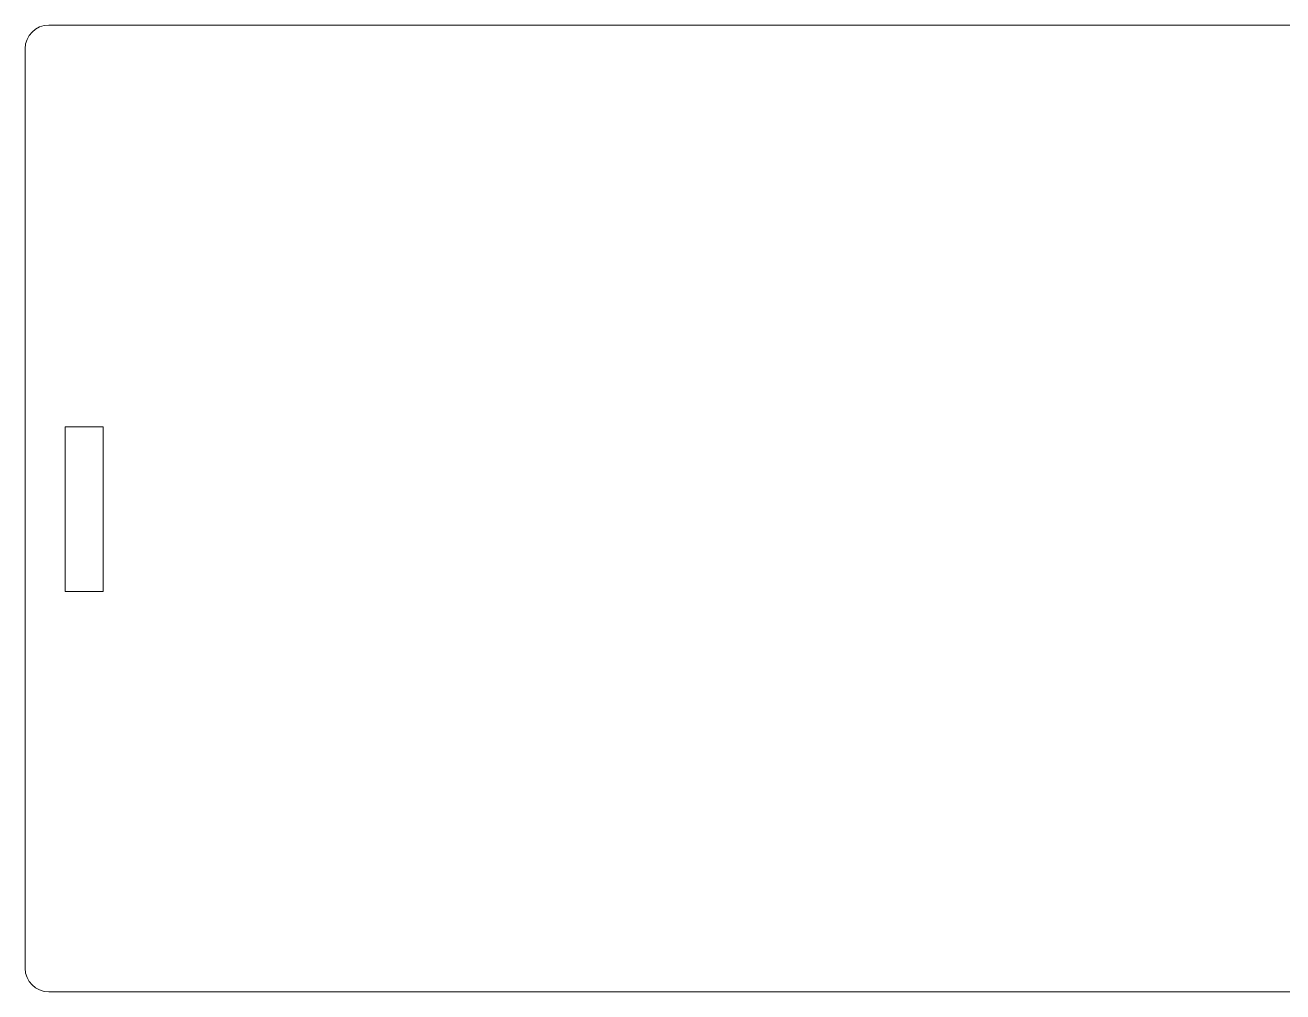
# Model space of a CAD drawing. Header units: millimetres. Extents: x -193 to 194, y -148 to 156.
# Drawn here: x -134.8 to 63.5, y 3.3 to 155.7 of the extents above; entities that cross this region are included whole.
import ezdxf

# ---------------------------------------------------------------- set-up
doc = ezdxf.new("R2010")
doc.units = ezdxf.units.MM
doc.header["$MEASUREMENT"] = 0
doc.layers.add('Camada 1', color=7, linetype='Continuous')

msp = doc.modelspace()

# ---------------------------------------------------------------- linework, layer by layer
at = {"layer": 'Camada 1', "color": 250, "lineweight": 20}
msp.add_lwpolyline([(-128.4942, 66.4627), (-122.5228, 66.4627), (-122.5228, 92.3919), (-128.4942, 92.3919), (-128.4942, 66.4627)], close=True, dxfattribs=at)
msp.add_open_spline([(-134.8222, 152.0221), (-134.8222, 154.0814), (-133.1522, 155.7347), (-131.0929, 155.7347), (-131.0929, 155.7347), (-131.0929, 155.7347), (128.1323, 155.7347), (128.1323, 155.7347), (128.1323, 155.7347), (130.1916, 155.7347), (131.8778, 154.0814), (131.8778, 152.0221), (131.8778, 152.0221), (131.8778, 152.0221), (131.8778, 7.0555), (131.8778, 7.0555), (131.8778, 7.0555), (131.8778, 4.9962), (130.1916, 3.3347), (128.1323, 3.3347), (128.1323, 3.3347), (128.1323, 3.3347), (-131.0929, 3.3347), (-131.0929, 3.3347), (-131.0929, 3.3347), (-133.1522, 3.3347), (-134.8222, 4.9962), (-134.8222, 7.0555), (-134.8222, 7.0555), (-134.8222, 7.0555), (-134.8222, 152.0221), (-134.8222, 152.0221)], degree=3, knots=[0, 0, 0, 0, 0.11111111, 0.11111111, 0.11111111, 0.11111111, 0.22222222, 0.22222222, 0.22222222, 0.22222222, 0.33333333, 0.33333333, 0.33333333, 0.33333333, 0.44444444, 0.44444444, 0.44444444, 0.44444444, 0.55555556, 0.55555556, 0.55555556, 0.55555556, 0.66666667, 0.66666667, 0.66666667, 0.66666667, 0.77777778, 0.77777778, 0.77777778, 0.77777778, 1, 1, 1, 1], dxfattribs=at)

doc.saveas('drawing.dxf')
